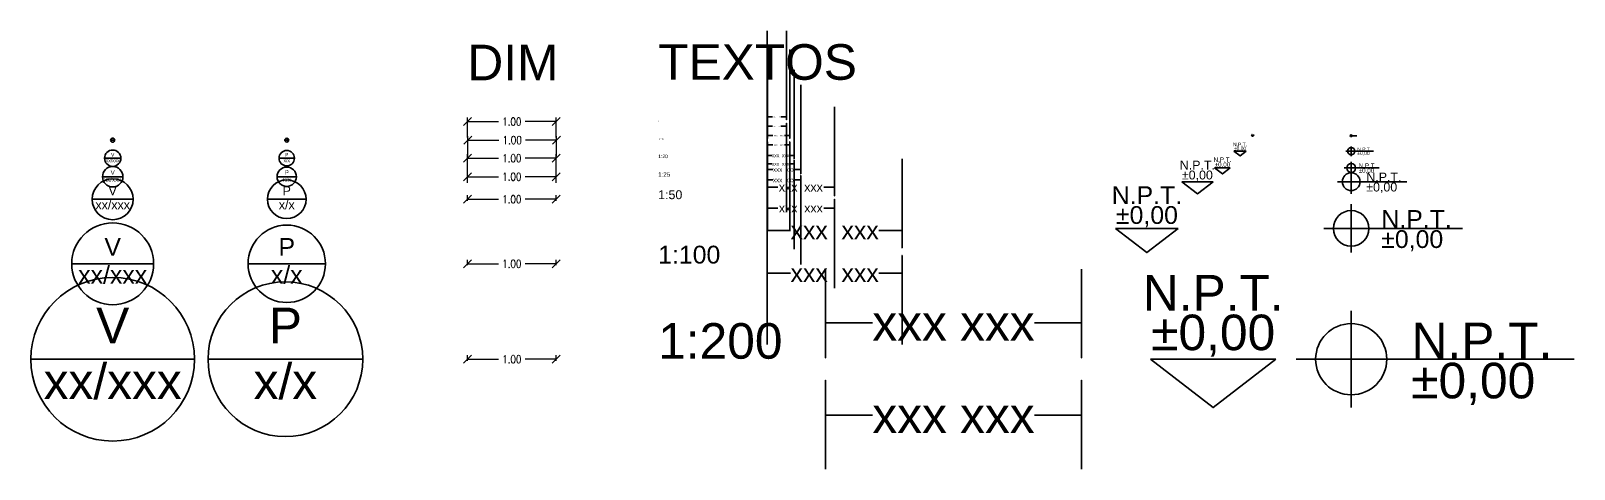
# Model space of a CAD drawing. Header units: metres. Extents: x 45 to 666, y -23 to 325.
# Drawn here: x 57.68 to 75.04, y 60.55 to 65.47 of the extents above; entities that cross this region are included whole.
import ezdxf
from ezdxf.enums import TextEntityAlignment as Align

# ---------------------------------------------------------------- set-up
doc = ezdxf.new("R2010")
doc.units = ezdxf.units.M
doc.header["$LTSCALE"] = 5
doc.header["$MEASUREMENT"] = 0
doc.layers.get('0').update_dxf_attribs({"color": 30})
doc.layers.get('DEFPOINTS').update_dxf_attribs({"color": 210})
for name, color, linetype, lineweight in [('A-ANNO-DIMS', 3, 'Continuous', 18), ('A-ANNO-NOTE', 7, 'Continuous', 35), ('A-ANNO-TEXT', 3, 'Continuous', 18)]:
    doc.layers.add(name, color=color, linetype=linetype, lineweight=lineweight)
doc.styles.add('E-ARIAL', font='arial.ttf')
doc.styles.add('E-ROMANS', font='romans.shx', dxfattribs={"width": 0.8})
doc.dimstyles.new('E-0050_TICK_18', dxfattribs={"dimscale": 0.001, "dimtxt": 90, "dimasz": 90, "dimexe": 45, "dimexo": 30, "dimgap": 45, "dimtad": 0, "dimzin": 0, "dimdsep": 46, "dimtxsty": 'E-ROMANS', "dimblk": 'OBLIQUE', "dimcen": 45, "dimclrd": 256, "dimclre": 256, "dimclrt": 256, "dimadec": 0, "dimazin": 0, "dimtfac": 1, "dimtmove": 1, "dimatfit": 3, "dimldrblk": 'OPEN90', "dimfxl": 1, "dimtfill": 1, "dimtolj": 1, "dimtzin": 0, "dimarcsym": 0})
doc.dimstyles.new('E-0200_TICK_12', dxfattribs={"dimscale": 0.001, "dimtxt": 240, "dimasz": 240, "dimexe": 120, "dimexo": 80, "dimgap": 120, "dimtad": 0, "dimzin": 0, "dimdsep": 46, "dimtxsty": 'E-ROMANS', "dimblk": 'OBLIQUE', "dimcen": 120, "dimclrd": 256, "dimclre": 256, "dimclrt": 256, "dimadec": 0, "dimazin": 0, "dimtfac": 1, "dimtmove": 1, "dimatfit": 3, "dimldrblk": 'OPEN90', "dimfxl": 1, "dimtfill": 1, "dimtolj": 1, "dimtzin": 0, "dimlwd": -1, "dimarcsym": 0})

# ---------------------------------------------------------------- blocks, each defined once
blk = doc.blocks.new('_Oblique')
at = {"color": 0, "linetype": 'ByBlock', "lineweight": -2}
blk.add_line((-0.5, -0.5), (0.5, 0.5), dxfattribs=at)
blk = doc.blocks.new('*D327')
at = {"layer": 'A-ANNO-DIMS', "lineweight": -2, "transparency": 16777216}
for p, q in [((62.591, 62.838), (62.591, 62.899)), ((62.591, 62.854), (62.942, 62.854)), ((63.591, 62.854), (63.241, 62.854)), ((63.591, 62.838), (63.591, 62.899))]:
    blk.add_line(p, q, dxfattribs=at)
at = {"layer": 'DEFPOINTS', "color": 0, "transparency": 16777216}
for p in [(63.591, 62.854), (62.591, 62.808), (63.591, 62.808)]:
    blk.add_point(p, dxfattribs=at)
at = {"layer": 'A-ANNO-DIMS', "lineweight": -2, "transparency": 16777216, "xscale": 0.09, "yscale": 0.09, "zscale": 0.09, "rotation": 180}
blk.add_blockref('_Oblique', (62.591, 62.854), dxfattribs=at)
at = {"layer": 'A-ANNO-DIMS', "lineweight": -2, "transparency": 16777216, "xscale": 0.09, "yscale": 0.09, "zscale": 0.09}
blk.add_blockref('_Oblique', (63.591, 62.854), dxfattribs=at)
at = {"layer": 'A-ANNO-DIMS', "transparency": 16777216, "insert": (63.091, 62.854), "char_height": 0.09, "attachment_point": 5, "style": 'E-ROMANS', "bg_fill": 3, "box_fill_scale": 1.25, "bg_fill_color": 256, "bg_fill_true_color": 13158600, "bg_fill_transparency": 0}
blk.add_mtext('\\A1;1.00', dxfattribs=at)
blk = doc.blocks.new('_Open90')
at = {"color": 0, "linetype": 'ByBlock', "lineweight": -2}
for p, q in [((0, 0), (-1, 0)), ((-0.5, 0.5), (0, 0)), ((0, 0), (-0.5, -0.5))]:
    blk.add_line(p, q, dxfattribs=at)
blk = doc.blocks.new('*D328')
at = {"layer": 'A-ANNO-DIMS', "lineweight": -2, "transparency": 16777216}
for p, q in [((62.591, 63.563), (62.591, 63.624)), ((62.591, 63.579), (62.942, 63.579)), ((63.591, 63.579), (63.241, 63.579)), ((63.591, 63.563), (63.591, 63.624))]:
    blk.add_line(p, q, dxfattribs=at)
at = {"layer": 'DEFPOINTS', "color": 0, "transparency": 16777216}
for p in [(62.591, 63.533), (63.591, 63.579), (63.591, 63.533)]:
    blk.add_point(p, dxfattribs=at)
at = {"layer": 'A-ANNO-DIMS', "lineweight": -2, "transparency": 16777216, "xscale": 0.09, "yscale": 0.09, "zscale": 0.09, "rotation": 180}
blk.add_blockref('_Oblique', (62.591, 63.579), dxfattribs=at)
at = {"layer": 'A-ANNO-DIMS', "lineweight": -2, "transparency": 16777216, "xscale": 0.09, "yscale": 0.09, "zscale": 0.09}
blk.add_blockref('_Oblique', (63.591, 63.579), dxfattribs=at)
at = {"layer": 'A-ANNO-DIMS', "transparency": 16777216, "insert": (63.091, 63.579), "char_height": 0.09, "attachment_point": 5, "style": 'E-ROMANS', "bg_fill": 3, "box_fill_scale": 1.25, "bg_fill_color": 256, "bg_fill_true_color": 13158600, "bg_fill_transparency": 0}
blk.add_mtext('\\A1;1.00', dxfattribs=at)
blk = doc.blocks.new('*D329')
at = {"layer": 'A-ANNO-DIMS', "lineweight": -2, "transparency": 16777216}
for p, q in [((62.591, 61.764), (62.591, 61.826)), ((62.591, 61.781), (62.942, 61.781)), ((63.591, 61.781), (63.241, 61.781)), ((63.591, 61.764), (63.591, 61.826))]:
    blk.add_line(p, q, dxfattribs=at)
at = {"layer": 'DEFPOINTS', "color": 0, "transparency": 16777216}
for p in [(63.591, 61.781), (62.591, 61.734), (63.591, 61.734)]:
    blk.add_point(p, dxfattribs=at)
at = {"layer": 'A-ANNO-DIMS', "lineweight": -2, "transparency": 16777216, "xscale": 0.09, "yscale": 0.09, "zscale": 0.09, "rotation": 180}
blk.add_blockref('_Oblique', (62.591, 61.781), dxfattribs=at)
at = {"layer": 'A-ANNO-DIMS', "lineweight": -2, "transparency": 16777216, "xscale": 0.09, "yscale": 0.09, "zscale": 0.09}
blk.add_blockref('_Oblique', (63.591, 61.781), dxfattribs=at)
at = {"layer": 'A-ANNO-DIMS', "transparency": 16777216, "insert": (63.091, 61.781), "char_height": 0.09, "attachment_point": 5, "style": 'E-ROMANS', "bg_fill": 3, "box_fill_scale": 1.25, "bg_fill_color": 256, "bg_fill_true_color": 13158600, "bg_fill_transparency": 0}
blk.add_mtext('\\A1;1.00', dxfattribs=at)
blk = doc.blocks.new('*D330')
at = {"layer": 'A-ANNO-DIMS', "lineweight": -2, "transparency": 16777216}
for p, q in [((62.591, 63.863), (62.591, 64.086)), ((62.591, 64.041), (62.942, 64.041)), ((63.591, 64.041), (63.241, 64.041)), ((63.591, 63.863), (63.591, 64.086))]:
    blk.add_line(p, q, dxfattribs=at)
at = {"layer": 'DEFPOINTS', "color": 0, "transparency": 16777216}
for p in [(63.591, 64.041), (62.591, 63.833), (63.591, 63.833)]:
    blk.add_point(p, dxfattribs=at)
at = {"layer": 'A-ANNO-DIMS', "lineweight": -2, "transparency": 16777216, "xscale": 0.09, "yscale": 0.09, "zscale": 0.09, "rotation": 180}
blk.add_blockref('_Oblique', (62.591, 64.041), dxfattribs=at)
at = {"layer": 'A-ANNO-DIMS', "lineweight": -2, "transparency": 16777216, "xscale": 0.09, "yscale": 0.09, "zscale": 0.09}
blk.add_blockref('_Oblique', (63.591, 64.041), dxfattribs=at)
at = {"layer": 'A-ANNO-DIMS', "transparency": 16777216, "insert": (63.091, 64.041), "char_height": 0.09, "attachment_point": 5, "style": 'E-ROMANS', "bg_fill": 3, "box_fill_scale": 1.25, "bg_fill_color": 256, "bg_fill_true_color": 13158600, "bg_fill_transparency": 0}
blk.add_mtext('\\A1;1.00', dxfattribs=at)
blk = doc.blocks.new('*D331')
at = {"layer": 'A-ANNO-DIMS', "lineweight": -2, "transparency": 16777216}
for p, q in [((62.591, 63.763), (62.591, 63.878)), ((63.591, 63.763), (63.591, 63.878)), ((62.591, 63.833), (62.942, 63.833)), ((63.591, 63.833), (63.241, 63.833))]:
    blk.add_line(p, q, dxfattribs=at)
at = {"layer": 'DEFPOINTS', "color": 0, "transparency": 16777216}
for p in [(62.591, 63.733), (63.591, 63.833), (63.591, 63.733)]:
    blk.add_point(p, dxfattribs=at)
at = {"layer": 'A-ANNO-DIMS', "lineweight": -2, "transparency": 16777216, "xscale": 0.09, "yscale": 0.09, "zscale": 0.09, "rotation": 180}
blk.add_blockref('_Oblique', (62.591, 63.833), dxfattribs=at)
at = {"layer": 'A-ANNO-DIMS', "lineweight": -2, "transparency": 16777216, "xscale": 0.09, "yscale": 0.09, "zscale": 0.09}
blk.add_blockref('_Oblique', (63.591, 63.833), dxfattribs=at)
at = {"layer": 'A-ANNO-DIMS', "transparency": 16777216, "insert": (63.091, 63.833), "char_height": 0.09, "attachment_point": 5, "style": 'E-ROMANS', "bg_fill": 3, "box_fill_scale": 1.25, "bg_fill_color": 256, "bg_fill_true_color": 13158600, "bg_fill_transparency": 0}
blk.add_mtext('\\A1;1.00', dxfattribs=at)
blk = doc.blocks.new('*D332')
at = {"layer": 'A-ANNO-DIMS', "lineweight": -2, "transparency": 16777216}
for p, q in [((62.591, 64.274), (62.591, 64.497)), ((62.591, 64.452), (62.942, 64.452)), ((63.591, 64.452), (63.241, 64.452)), ((63.591, 64.274), (63.591, 64.497))]:
    blk.add_line(p, q, dxfattribs=at)
at = {"layer": 'DEFPOINTS', "color": 0, "transparency": 16777216}
for p in [(63.591, 64.452), (62.591, 64.244), (63.591, 64.244)]:
    blk.add_point(p, dxfattribs=at)
at = {"layer": 'A-ANNO-DIMS', "lineweight": -2, "transparency": 16777216, "xscale": 0.09, "yscale": 0.09, "zscale": 0.09, "rotation": 180}
blk.add_blockref('_Oblique', (62.591, 64.452), dxfattribs=at)
at = {"layer": 'A-ANNO-DIMS', "lineweight": -2, "transparency": 16777216, "xscale": 0.09, "yscale": 0.09, "zscale": 0.09}
blk.add_blockref('_Oblique', (63.591, 64.452), dxfattribs=at)
at = {"layer": 'A-ANNO-DIMS', "transparency": 16777216, "insert": (63.091, 64.452), "char_height": 0.09, "attachment_point": 5, "style": 'E-ROMANS', "bg_fill": 3, "box_fill_scale": 1.25, "bg_fill_color": 256, "bg_fill_true_color": 13158600, "bg_fill_transparency": 0}
blk.add_mtext('\\A1;1.00', dxfattribs=at)
blk = doc.blocks.new('TAG-LEVEL-PL')
for p, q in [((0, -0.1359), (0, 0.1359)), ((-0.1545, 0), (0.6266, 0))]:
    blk.add_line(p, q)
blk.add_circle((0, 0), 0.1)
at = {"style": 'E-ARIAL'}
blk.add_attdef('REF', text='', height=0.1, dxfattribs=at).set_placement((0.1697, -0.0271), align=Align.BOTTOM_LEFT)
blk.add_attdef('NIVEL', text='', height=0.1, dxfattribs=at).set_placement((0.1688, -0.01), align=Align.TOP_LEFT)
blk = doc.blocks.new('TAG-LEVEL-CO')
for points in [[(0.3521, 0.2717), (-0.3521, 0.2717)], [(0.3521, 0.2717), (0, 0), (-0.3521, 0.2717)]]:
    blk.add_lwpolyline(points)
at = {"style": 'E-ARIAL'}
for tag, p in [('N.P.T.', (0, 0.4856)), ('%%P0,00', (0, 0.2624))]:
    blk.add_attdef(tag, text='', height=0.2, dxfattribs=at).set_placement(p, align=Align.BOTTOM_CENTER)
blk = doc.blocks.new('TAG-DOOR')
blk.add_lwpolyline([(-0.435, 0), (0.435, 0)])
blk.add_circle((0, 0), 0.435)
at = {"style": 'E-ARIAL'}
blk.add_attdef('P', text='', height=0.2, dxfattribs=at).set_placement((0, 0.0298), align=Align.BOTTOM_CENTER)
blk.add_attdef('80/75', text='', height=0.2, dxfattribs=at).set_placement((0, -0.0239), align=Align.TOP_CENTER)
blk = doc.blocks.new('TAG-WINDOW')
blk.add_lwpolyline([(-0.92, 0), (0.92, 0)])
blk.add_circle((0, 0), 0.92)
at = {"style": 'E-ARIAL'}
blk.add_attdef('V', text='', height=0.4, dxfattribs=at).set_placement((0, 0.06), align=Align.BOTTOM_CENTER)
blk.add_attdef('40/120', text='', height=0.4, dxfattribs=at).set_placement((0, -0.048), align=Align.TOP_CENTER)
blk = doc.blocks.new('*D333')
at = {"layer": 'A-ANNO-DIMS', "lineweight": -2, "transparency": 16777216}
for p, q in [((62.595, 64.065), (62.595, 64.289)), ((62.595, 64.244), (62.946, 64.244)), ((63.595, 64.244), (63.245, 64.244)), ((63.595, 64.065), (63.595, 64.289))]:
    blk.add_line(p, q, dxfattribs=at)
at = {"layer": 'DEFPOINTS', "color": 0, "transparency": 16777216}
for p in [(63.595, 64.244), (62.595, 64.035), (63.595, 64.035)]:
    blk.add_point(p, dxfattribs=at)
at = {"layer": 'A-ANNO-DIMS', "lineweight": -2, "transparency": 16777216, "xscale": 0.09, "yscale": 0.09, "zscale": 0.09, "rotation": 180}
blk.add_blockref('_Oblique', (62.595, 64.244), dxfattribs=at)
at = {"layer": 'A-ANNO-DIMS', "lineweight": -2, "transparency": 16777216, "xscale": 0.09, "yscale": 0.09, "zscale": 0.09}
blk.add_blockref('_Oblique', (63.595, 64.244), dxfattribs=at)
at = {"layer": 'A-ANNO-DIMS', "transparency": 16777216, "insert": (63.095, 64.244), "char_height": 0.09, "attachment_point": 5, "style": 'E-ROMANS', "bg_fill": 3, "box_fill_scale": 1.25, "bg_fill_color": 256, "bg_fill_true_color": 13158600, "bg_fill_transparency": 0}
blk.add_mtext('\\A1;1.00', dxfattribs=at)

msp = doc.modelspace()

# ---------------------------------------------------------------- block references
at = {"layer": 'A-ANNO-NOTE'}
for name, p, xscale, yscale, zscale, values in [('TAG-WINDOW', (58.6034, 64.2439), 0.025, 0.025, 0.025, {'V': 'V', '40/120': 'xx/xxx'}), ('TAG-DOOR', (60.5604, 64.2439), 0.05, 0.05, 0.05, {'P': 'P', '80/75': 'x/x'}), ('TAG-LEVEL-CO', (71.2787, 64.0657), 0.2, 0.2, 0.2, {'%%P0,00': '%%P0,00', 'N.P.T.': 'N.P.T.'}), ('TAG-LEVEL-CO', (71.4204, 64.2878), 0.05, 0.05, 0.05, {'%%P0,00': '%%P0,00', 'N.P.T.': 'N.P.T.'}), ('TAG-LEVEL-PL', (72.5285, 64.2932), 0.1, 0.1, 0.1, {'NIVEL': '%%P0,00', 'REF': 'N.P.T.'}), ('TAG-WINDOW', (58.6034, 64.041), 0.1, 0.1, 0.1, {'V': 'V', '40/120': 'xx/xxx'}), ('TAG-DOOR', (60.5604, 64.041), 0.2, 0.2, 0.2, {'P': 'P', '80/75': 'x/x'}), ('TAG-LEVEL-CO', (71.0807, 63.8635), 0.25, 0.25, 0.25, {'%%P0,00': '%%P0,00', 'N.P.T.': 'N.P.T.'}), ('TAG-LEVEL-PL', (72.5285, 64.12), 0.4, 0.4, 0.4, {'NIVEL': '%%P0,00', 'REF': 'N.P.T.'}), ('TAG-WINDOW', (58.6034, 63.8326), 0.125, 0.125, 0.125, {'V': 'V', '40/120': 'xx/xxx'}), ('TAG-DOOR', (60.5604, 63.8326), 0.25, 0.25, 0.25, {'P': 'P', '80/75': 'x/x'}), ('TAG-LEVEL-CO', (70.7988, 63.6408), 0.5, 0.5, 0.5, {'%%P0,00': '%%P0,00', 'N.P.T.': 'N.P.T.'}), ('TAG-LEVEL-PL', (72.5285, 63.9314), 0.5, 0.5, 0.5, {'NIVEL': '%%P0,00', 'REF': 'N.P.T.'}), ('TAG-WINDOW', (58.6034, 63.5791), 0.25, 0.25, 0.25, {'V': 'V', '40/120': 'xx/xxx'}), ('TAG-DOOR', (60.5604, 63.5791), 0.5, 0.5, 0.5, {'P': 'P', '80/75': 'x/x'}), ('TAG-LEVEL-PL', (72.5285, 63.2515), 2, 2, 2, {'NIVEL': '%%P0,00', 'REF': 'N.P.T.'}), ('TAG-WINDOW', (58.6034, 62.8541), 0.5, 0.5, 0.5, {'V': 'V', '40/120': 'xx/xxx'}), ('TAG-DOOR', (60.5451, 61.7809), 2, 2, 2, {'P': 'P', '80/75': 'x/x'}), ('TAG-LEVEL-CO', (70.977, 61.2374), 2, 2, 2, {'%%P0,00': '%%P0,00', 'N.P.T.': 'N.P.T.'}), ('TAG-LEVEL-PL', (72.5285, 61.7809), 4, 4, 4, {'NIVEL': '%%P0,00', 'REF': 'N.P.T.'})]:
    msp.add_blockref(name, p, dxfattribs=dict(at, xscale=xscale, yscale=yscale, zscale=zscale)).add_auto_attribs(values)
for name, p, values in [('TAG-LEVEL-PL', (72.5285, 63.7767), {'NIVEL': '%%P0,00', 'REF': 'N.P.T.'}), ('TAG-LEVEL-CO', (70.2319, 62.9798), {'%%P0,00': '%%P0,00', 'N.P.T.': 'N.P.T.'}), ('TAG-DOOR', (60.5604, 62.8541), {'P': 'P', '80/75': 'x/x'}), ('TAG-WINDOW', (58.6034, 61.7809), {'V': 'V', '40/120': 'xx/xxx'})]:
    msp.add_blockref(name, p, dxfattribs=at).add_auto_attribs(values)

# ---------------------------------------------------------------- texts
at = {"layer": 'A-ANNO-NOTE', "style": 'E-ARIAL'}
for insert, char_height, attachment_point in [((66.0324, 64.5054), 0.01, 4), ((66.0324, 64.4012), 0.01, 4), ((66.1067, 64.5055), 0.01, 6), ((66.1067, 64.4012), 0.01, 6), ((66.0362, 64.2971), 0.02, 4), ((66.1455, 64.2971), 0.02, 6), ((66.0141, 64.0722), 0.04, 4), ((66.0362, 64.1928), 0.02, 4), ((66.1455, 64.1928), 0.02, 6), ((66.2121, 64.0722), 0.04, 6), ((66.0141, 63.9779), 0.04, 4), ((66.0273, 63.9139), 0.05, 4), ((66.2121, 63.9779), 0.04, 6), ((66.2747, 63.9139), 0.05, 6), ((66.0273, 63.7961), 0.05, 4), ((66.093, 63.7163), 0.1, 4), ((66.2747, 63.7961), 0.05, 6), ((66.5879, 63.7163), 0.1, 6), ((66.093, 63.4806), 0.1, 4), ((66.5878, 63.4806), 0.1, 6), ((66.2246, 63.2296), 0.2, 4), ((67.2165, 63.2296), 0.2, 6), ((66.2246, 62.75), 0.2, 4), ((67.2164, 62.75), 0.2, 6), ((67.1445, 62.1896), 0.4, 4), ((68.9693, 62.1896), 0.4, 6), ((67.1447, 61.1507), 0.4, 4), ((68.9693, 61.1507), 0.4, 6)]:
    msp.add_mtext('xxx', dxfattribs=dict(at, insert=insert, char_height=char_height, attachment_point=attachment_point))
at = {"layer": 'A-ANNO-TEXT', "attachment_point": 7, "style": 'E-ARIAL'}
for s, insert, char_height in [('DIM', (62.5914, 64.917), 0.4), ('TEXTOS', (64.7362, 64.917), 0.4), ('1:5', (64.7362, 64.4522), 0.01), ('1:10', (64.7399, 64.2439), 0.02), ('1:20', (64.7362, 64.041), 0.04), ('1:25', (64.7362, 63.8326), 0.05), ('1:50', (64.7362, 63.5791), 0.1), ('1:100', (64.7362, 62.8541), 0.2), ('1:200', (64.7362, 61.7809), 0.4)]:
    msp.add_mtext(s, dxfattribs=dict(at, insert=insert, char_height=char_height))

# ---------------------------------------------------------------- dimensions: what is measured, and where the dimension line sits
at = {"layer": 'A-ANNO-DIMS'}
for base, p1, p2, picture, middle in [((63.5914, 64.4522), (62.5914, 64.2439), (63.5914, 64.2439), '*D332', (63.0914, 64.4522)), ((63.5914, 64.041), (62.5914, 63.8326), (63.5914, 63.8326), '*D330', (63.0914, 64.041)), ((63.5914, 63.5791), (62.5914, 63.5326), (63.5914, 63.5326), '*D328', (63.0914, 63.5791)), ((63.5914, 62.8541), (62.5914, 62.8076), (63.5914, 62.8076), '*D327', (63.0914, 62.8541)), ((63.5914, 61.7809), (62.5914, 61.7344), (63.5914, 61.7344), '*D329', (63.0914, 61.7809))]:
    dim = msp.add_linear_dim(base=base, p1=p1, p2=p2, dimstyle='E-0050_TICK_18', dxfattribs=at)
    dim.commit()
    dim.dimension.update_dxf_attribs({"geometry": picture, "text_midpoint": middle})

# ---------------------------------------------------------------- leaders
at = {"layer": 'A-ANNO-NOTE', "annotation_type": 0, "has_hookline": 1}
for points, override, hookline_direction in [([(66.1776, 64.4726), (66.1776, 64.5055), (66.117, 64.5055)], {"dimasz": 0.02, "dimgap": 0.8, "dimtad": 0, "dimldrblk": 'Open90'}, 1), ([(65.9615, 64.4726), (65.9615, 64.5055), (66.0221, 64.5055)], {"dimasz": 0.02, "dimgap": 0.8, "dimtad": 0, "dimldrblk": 'Open90'}, 0), ([(66.7193, 63.6177), (66.7193, 63.7163), (66.5982, 63.7163)], {"dimasz": 0.2, "dimtad": 0, "dimldrblk": 'Open90'}, 1), ([(65.9615, 63.6177), (65.9615, 63.7163), (66.0826, 63.7163)], {"dimasz": 0.2, "dimgap": 0.8, "dimtad": 0, "dimldrblk": 'Open90'}, 0), ([(66.1776, 64.4341), (66.1776, 64.4012), (66.117, 64.4012)], {"dimasz": 0.02, "dimgap": 0.8, "dimtad": 0, "dimldrblk": 'Open90'}, 1), ([(65.9615, 64.4341), (65.9615, 64.4012), (66.0221, 64.4012)], {"dimasz": 0.02, "dimgap": 0.8, "dimtad": 0, "dimldrblk": 'Open90'}, 0), ([(65.9615, 63.0324), (65.9615, 63.2296), (66.2246, 63.2297)], {"dimasz": 0.4, "dimgap": 0.8, "dimtad": 0, "dimldrblk": 'Open90'}, 0), ([(67.4795, 63.0324), (67.4795, 63.2296), (67.2165, 63.2297)], {"dimasz": 0.4, "dimtad": 0, "dimldrblk": 'Open90'}, 1), ([(66.7193, 63.5792), (66.7193, 63.4806), (66.5982, 63.4806)], {"dimasz": 0.2, "dimtad": 0, "dimldrblk": 'Open90'}, 1), ([(65.9615, 63.5792), (65.9615, 63.4806), (66.0826, 63.4806)], {"dimasz": 0.2, "dimtad": 0, "dimldrblk": 'Open90'}, 0), ([(65.9615, 62.9472), (65.9615, 62.75), (66.2246, 62.75)], {"dimasz": 0.4, "dimtad": 0, "dimldrblk": 'Open90'}, 0), ([(67.4795, 62.9472), (67.4795, 62.75), (67.2164, 62.75)], {"dimasz": 0.4, "dimtad": 0, "dimldrblk": 'Open90'}, 1), ([(66.6183, 61.7952), (66.6183, 62.1896), (67.1445, 62.1896)], {"dimasz": 0.8, "dimtad": 0, "dimldrblk": 'Open90'}, 0), ([(69.4956, 61.7952), (69.4956, 62.1896), (68.9693, 62.1896)], {"dimasz": 0.8, "dimtad": 0, "dimldrblk": 'Open90'}, 1), ([(66.6183, 61.5451), (66.6183, 61.1507), (67.1447, 61.1507)], {"dimasz": 0.8, "dimgap": 0.8, "dimtad": 0, "dimldrblk": 'Open90'}, 0), ([(69.4956, 61.5451), (69.4956, 61.1507), (68.9693, 61.1507)], {"dimasz": 0.8, "dimtad": 0, "dimldrblk": 'Open90'}, 1)]:
    msp.add_leader(points, dimstyle='E-0200_TICK_12', override=override, dxfattribs=dict(at, hookline_direction=hookline_direction))
for points, override, hookline_direction, text_width in [([(65.9653, 64.2642), (65.9653, 64.2971), (66.0259, 64.2971)], {"dimasz": 0.05, "dimgap": 0.8, "dimtad": 0, "dimldrblk": 'Open90'}, 0, 0.0415), ([(66.2164, 64.2642), (66.2164, 64.2971), (66.1559, 64.2971)], {"dimasz": 0.05, "dimgap": 0.8, "dimtad": 0, "dimldrblk": 'Open90'}, 1, 0.0415), ([(65.9615, 64.0328), (65.9615, 64.0722), (66.0141, 64.0722)], {"dimasz": 0.08, "dimgap": 0.8, "dimtad": 0, "dimldrblk": 'Open90'}, 0, 0.083), ([(66.2647, 64.0328), (66.2647, 64.0722), (66.2121, 64.0722)], {"dimasz": 0.08, "dimtad": 0, "dimldrblk": 'Open90'}, 1, 0.083), ([(65.9615, 63.8646), (65.9615, 63.9139), (66.0273, 63.9139)], {"dimasz": 0.1, "dimgap": 0.8, "dimtad": 0, "dimldrblk": 'Open90'}, 0, 0.1038), ([(66.3404, 63.8646), (66.3404, 63.9139), (66.2747, 63.9139)], {"dimasz": 0.1, "dimtad": 0, "dimldrblk": 'Open90'}, 1, 0.1038), ([(65.9653, 64.2257), (65.9653, 64.1929), (66.0259, 64.1928)], {"dimasz": 0.05, "dimgap": 0.8, "dimtad": 0, "dimldrblk": 'Open90'}, 0, 0.0415), ([(66.2164, 64.2257), (66.2164, 64.1929), (66.1559, 64.1928)], {"dimasz": 0.05, "dimgap": 0.8, "dimtad": 0, "dimldrblk": 'Open90'}, 1, 0.0415), ([(65.9615, 64.0174), (65.9615, 63.9779), (66.0141, 63.9779)], {"dimasz": 0.08, "dimtad": 0, "dimldrblk": 'Open90'}, 0, 0.083), ([(66.2647, 64.0174), (66.2647, 63.9779), (66.2121, 63.9779)], {"dimasz": 0.08, "dimtad": 0, "dimldrblk": 'Open90'}, 1, 0.083), ([(65.9615, 63.8454), (65.9615, 63.7961), (66.0273, 63.7961)], {"dimasz": 0.1, "dimtad": 0, "dimldrblk": 'Open90'}, 0, 0.1038), ([(66.3404, 63.8454), (66.3404, 63.7961), (66.2747, 63.7961)], {"dimasz": 0.1, "dimtad": 0, "dimldrblk": 'Open90'}, 1, 0.1038)]:
    msp.add_leader(points, dimstyle='E-0200_TICK_12', override=override, dxfattribs=dict(at, hookline_direction=hookline_direction, text_width=text_width))

# ---------------------------------------------------------------- next in the draw order: dimensions: what is measured, and where the dimension line sits
at = {"layer": 'A-ANNO-DIMS'}
for base, p1, p2, picture, middle in [((63.5951, 64.2439), (62.5951, 64.0355), (63.5951, 64.0355), '*D333', (63.0951, 64.2439)), ((63.5914, 63.8326), (62.5914, 63.7326), (63.5914, 63.7326), '*D331', (63.0914, 63.8326))]:
    dim = msp.add_linear_dim(base=base, p1=p1, p2=p2, dimstyle='E-0050_TICK_18', dxfattribs=at)
    dim.commit()
    dim.dimension.update_dxf_attribs({"geometry": picture, "text_midpoint": middle})

doc.saveas('drawing.dxf')
